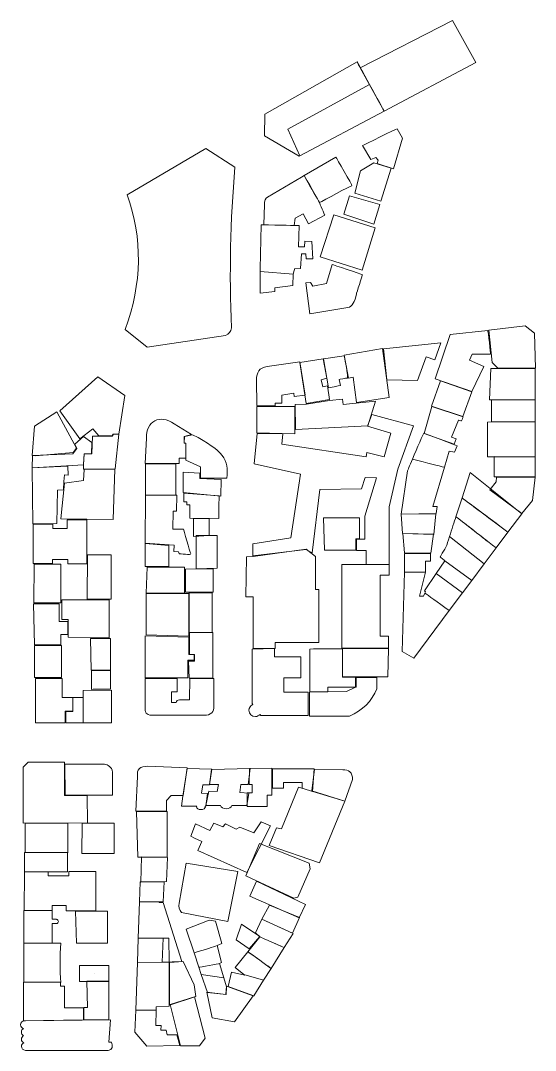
# Model space of a CAD drawing. Header units: inches. Extents: x 13 to 425, y 27 to 366.
# Drawn here: x 255.1 to 424.9, y 26.6 to 366.1 of the extents above; entities that cross this region are included whole.
import ezdxf

# ---------------------------------------------------------------- set-up
doc = ezdxf.new("R2010")
doc.units = ezdxf.units.IN
doc.header["$MEASUREMENT"] = 0
doc.layers.add('BUILDINGS', color=7, linetype='Continuous')

msp = doc.modelspace()

# ---------------------------------------------------------------- linework, layer by layer
at = {"layer": 'BUILDINGS', "color": 250, "lineweight": 13, "true_color": 0x231f20}
for p, q in [((397.57, 366.12), (367.09, 350.59)), ((405.19, 352.29), (397.57, 366.12)), ((367.09, 350.59), (375, 336.28)), ((375, 336.28), (405.19, 352.29)), ((371.61, 319.25), (367.22, 316.58)), ((377.26, 317.43), (371.61, 319.25)), ((367.22, 316.58), (365.32, 309.18)), ((373.86, 306.57), (377.26, 317.43)), ((365.32, 309.18), (373.86, 306.57)), ((363.57, 308.39), (361.65, 302.32)), ((373.58, 305.43), (363.57, 308.39)), ((361.65, 302.32), (371.61, 299.03)), ((371.61, 299.03), (373.58, 305.43)), ((358.36, 302.11), (353.82, 288.21)), ((372.04, 297.82), (358.36, 302.11)), ((367.72, 283.78), (372.04, 297.82)), ((353.82, 288.21), (367.72, 283.78)), ((334.03, 283.43), (334.03, 276.25)), ((344.97, 282.53), (334.03, 283.43)), ((344.86, 278.73), (344.97, 282.53)), ((338.87, 278.04), (344.86, 278.73)), ((334.03, 276.25), (338.87, 276.77)), ((338.87, 276.77), (338.87, 278.04)), ((421.49, 265.49), (409.5, 264.08)), ((424.59, 263.05), (421.49, 265.49)), ((409.5, 264.08), (410.64, 253.38)), ((424.86, 251.54), (424.59, 263.05)), ((393.68, 259.88), (374.8, 257.93)), ((391.65, 254.31), (393.68, 259.88)), ((374.48, 258.01), (361.76, 255.82)), ((361.76, 255.82), (363.19, 248.27)), ((376.59, 241.79), (374.48, 258.01)), ((374.8, 257.93), (375.88, 247.67)), ((385.93, 247.43), (388.83, 255.26)), ((388.83, 255.26), (391.65, 254.31)), ((354.88, 254.55), (347.18, 253.39)), ((347.18, 253.39), (349.24, 239.88)), ((356.04, 248.27), (354.88, 254.55)), ((410.15, 251.43), (409.77, 241.12)), ((424.75, 251.43), (410.15, 251.43)), ((410.64, 253.38), (412.48, 251.54)), ((412.48, 251.54), (424.86, 251.54)), ((424.75, 241.12), (424.75, 251.43)), ((280.51, 248.63), (268.05, 237.48)), ((289.48, 242.45), (280.51, 248.63)), ((354.25, 247.67), (356.04, 248.27)), ((363.19, 248.27), (364.75, 248.59)), ((364.75, 248.59), (365.86, 240.2)), ((354.73, 245.4), (354.25, 247.67)), ((356.28, 245.69), (354.73, 245.4)), ((356.99, 241.23), (356.28, 245.69)), ((375.88, 247.67), (385.93, 247.43)), ((393.54, 247.37), (390.56, 238.95)), ((403.85, 243.67), (393.54, 247.37)), ((287.52, 229.73), (289.48, 242.45)), ((349.24, 239.88), (356.99, 241.23)), ((361.29, 241.31), (356.99, 240.84)), ((361.45, 239.52), (361.29, 241.31)), ((365.86, 240.2), (376.59, 241.79)), ((400.92, 235.53), (403.85, 243.67)), ((409.77, 241.12), (424.75, 241.12)), ((410.37, 241.12), (410.37, 233.85)), ((424.75, 241.01), (410.37, 241.12)), ((332.94, 238.89), (333.02, 230.18)), ((345.47, 238.89), (332.94, 238.89)), ((345.47, 229.86), (345.47, 238.89)), ((349.32, 239.6), (345.62, 239.52)), ((345.62, 239.52), (345.7, 231.29)), ((356.99, 240.84), (349.32, 239.6)), ((372.13, 240.68), (361.45, 239.52)), ((369.55, 232.53), (372.13, 240.68)), ((390.56, 238.95), (400.92, 235.53)), ((424.75, 233.85), (424.75, 241.01)), ((266.98, 237.12), (259.65, 232.41)), ((273.55, 225.16), (266.98, 237.12)), ((268.05, 237.48), (274.66, 228.19)), ((370.95, 236.22), (369.47, 232.37)), ((384.66, 232.45), (370.95, 236.22)), ((259.65, 232.41), (258.94, 222.76)), ((274.66, 228.19), (278.91, 231.55)), ((278.91, 231.55), (280.87, 229.16)), ((345.7, 231.29), (369.55, 232.53)), ((369.47, 232.37), (377.14, 230.1)), ((379.49, 218.18), (384.66, 232.45)), ((424.81, 233.8), (409.07, 233.69)), ((409.07, 233.69), (409.07, 222.24)), ((410.37, 233.85), (424.75, 233.85)), ((424.81, 222.24), (424.81, 233.8)), ((275.8, 229.01), (272.98, 226.48)), ((278.55, 227.05), (275.8, 229.01)), ((278.76, 229.09), (278.55, 223.23)), ((285.3, 229.09), (278.76, 229.09)), ((280.87, 229.16), (285.3, 229.23)), ((285.66, 229.73), (285.3, 229.09)), ((285.3, 229.23), (285.44, 229.73)), ((285.44, 229.73), (287.52, 229.73)), ((287.52, 229.73), (285.66, 229.73)), ((286.23, 218.3), (287.52, 229.73)), ((333.07, 230.02), (332.15, 220)), ((333.02, 230.18), (345.47, 229.86)), ((341.61, 229.86), (333.07, 230.02)), ((341.25, 226.49), (341.61, 229.86)), ((377.14, 230.1), (374.96, 222.27)), ((273.62, 225.01), (272.33, 223.3)), ((272.41, 223.66), (273.55, 225.16)), ((272.98, 226.48), (273.62, 225.01)), ((278.48, 223.23), (278.55, 227.05)), ((369, 222.27), (341.25, 226.49)), ((259.01, 222.69), (258.87, 218.65)), ((258.94, 222.76), (260.04, 222.62)), ((272.33, 223.3), (259.01, 222.69)), ((260.04, 222.62), (272.41, 223.66)), ((276.08, 223.23), (275.8, 219.87)), ((275.87, 219.65), (276.01, 223.23)), ((276.01, 223.23), (278.48, 223.23)), ((278.55, 223.23), (276.08, 223.23)), ((369.31, 223.74), (369, 222.27)), ((374.96, 222.27), (369.31, 223.74)), ((409.07, 222.24), (424.81, 222.24)), ((411.29, 222.35), (411.29, 215.67)), ((424.81, 222.18), (411.29, 222.35)), ((424.81, 215.67), (424.81, 222.18)), ((258.87, 218.65), (275.87, 219.65)), ((270.65, 219.15), (258.87, 218.65)), ((258.87, 218.65), (259.08, 200.18)), ((270.73, 216.19), (270.65, 219.15)), ((275.8, 219.87), (275.8, 218.22)), ((275.8, 218.22), (286.23, 218.3)), ((276.01, 218.08), (275.8, 214.44)), ((286.16, 218.22), (276.01, 218.08)), ((285.59, 201.65), (286.16, 218.22)), ((296.27, 220.01), (296.27, 209.62)), ((306.27, 219.87), (296.27, 220.01)), ((306.27, 209.62), (306.27, 219.87)), ((332.15, 220), (347.34, 216.55)), ((376.67, 205.81), (379.49, 218.18)), ((269.23, 211.4), (269.37, 214.15)), ((269.37, 214.15), (269.51, 216.33)), ((269.51, 216.33), (270.73, 216.19)), ((275.8, 214.44), (269.51, 213.58)), ((314.17, 216.9), (308.74, 217.19)), ((308.74, 217.19), (308.74, 210.47)), ((314.17, 215.12), (314.17, 216.9)), ((321.24, 214.83), (314.17, 215.12)), ((321.1, 209.26), (321.24, 214.83)), ((347.34, 216.55), (344.15, 195.52)), ((367.49, 211.74), (368.68, 215.44)), ((372.45, 215.36), (368.6, 202.75)), ((368.68, 215.44), (372.45, 215.36)), ((411.95, 213.99), (409.88, 211.44)), ((411.29, 215.67), (424.81, 215.67)), ((412, 215.56), (411.95, 213.99)), ((424.81, 215.56), (412, 215.56)), ((423.93, 207.91), (424.81, 215.56)), ((267.05, 200.35), (267.22, 211.33)), ((267.22, 211.33), (269.23, 211.4)), ((269.51, 213.58), (268.37, 201.86)), ((351.27, 190.67), (353.77, 211.54)), ((353.77, 211.54), (367.49, 211.74)), ((409.88, 211.44), (420.36, 203.56)), ((296.27, 209.62), (306.27, 209.62)), ((308.74, 210.47), (321.1, 209.26)), ((420.36, 203.56), (423.93, 207.91)), ((376.59, 186.82), (376.67, 205.81)), ((259.08, 200.18), (267.05, 200.35)), ((268.37, 201.86), (285.59, 201.65)), ((270.44, 201.51), (270.44, 198.68)), ((276.91, 201.51), (270.44, 201.51)), ((276.91, 187.04), (276.91, 201.51)), ((312.06, 201.93), (312.06, 196)), ((317.27, 201.93), (312.06, 201.93)), ((317.27, 196.36), (317.27, 201.93)), ((354.96, 202.2), (355.28, 191.46)), ((366.89, 202.2), (354.96, 202.2)), ((366.89, 195.28), (366.89, 202.2)), ((368.6, 202.75), (368.6, 195.12)), ((391.97, 203.51), (380.58, 203.4)), ((380.58, 203.4), (381.06, 196.95)), ((391.32, 196.67), (391.97, 203.51)), ((265.69, 200.11), (259.22, 200.04)), ((259.22, 200.04), (259.22, 187.11)), ((265.69, 198.68), (265.69, 200.11)), ((270.44, 198.68), (265.69, 198.68)), ((381.06, 196.95), (391.32, 196.67)), ((381.11, 196.95), (381.71, 190.59)), ((391.27, 196.73), (381.11, 196.95)), ((296.2, 193.75), (296.2, 186.07)), ((303.95, 193.04), (296.2, 193.75)), ((312.06, 196), (317.27, 196.36)), ((312.99, 196.36), (312.99, 185.36)), ((319.88, 196.36), (312.99, 196.36)), ((319.88, 185.57), (319.88, 196.36)), ((344.15, 195.52), (331.67, 193.65)), ((331.67, 193.65), (331.67, 189.64)), ((365.62, 191.46), (365.62, 195.28)), ((365.62, 195.28), (366.89, 195.28)), ((368.6, 195.12), (365.86, 195.12)), ((365.86, 195.12), (365.86, 191.38)), ((390.34, 190.49), (391.27, 196.73)), ((303.95, 186.07), (303.95, 193.04)), ((331.67, 189.64), (349.16, 191.7)), ((349.24, 191.86), (331.75, 189.4)), ((349.16, 191.7), (351.27, 190.67)), ((352.3, 189.4), (349.24, 191.86)), ((355.28, 191.46), (365.62, 191.46)), ((365.86, 191.38), (369, 191.38)), ((369, 191.38), (369, 186.82)), ((381.66, 190.43), (381.66, 184.35)), ((390.29, 190.43), (381.66, 190.43)), ((381.71, 190.59), (390.34, 190.49)), ((390.29, 187.83), (390.29, 190.43)), ((259.22, 187.11), (265.62, 187.11)), ((259.51, 186.89), (259.44, 174.14)), ((268.3, 186.89), (259.51, 186.89)), ((265.62, 187.11), (265.62, 188.47)), ((265.62, 188.47), (270.65, 188.47)), ((268.3, 174.14), (268.3, 186.89)), ((270.65, 188.47), (270.65, 187.04)), ((270.65, 187.04), (276.91, 187.04)), ((277.19, 189.93), (276.98, 175.39)), ((284.91, 189.93), (277.19, 189.93)), ((284.91, 175.39), (284.91, 189.93)), ((329.56, 189.32), (329.4, 176.08)), ((331.75, 189.4), (329.56, 189.32)), ((352.3, 179.78), (352.3, 189.4)), ((376.67, 186.82), (361, 186.74)), ((369, 186.82), (376.59, 186.82)), ((376.67, 183.23), (376.67, 186.82)), ((388.61, 184.3), (388.61, 187.83)), ((388.61, 187.83), (390.29, 187.83)), ((395.02, 187.95), (392.13, 183.77)), ((403.89, 181.5), (395.02, 187.95)), ((296.2, 186.07), (303.95, 186.07)), ((296.8, 185.93), (296.45, 177.32)), ((309.09, 185.93), (296.8, 185.93)), ((309.09, 177.32), (309.09, 185.93)), ((318.56, 185.36), (309.45, 185.29)), ((309.45, 185.29), (309.45, 177.61)), ((312.99, 185.36), (319.88, 185.57)), ((318.56, 177.61), (318.56, 185.36)), ((361, 186.74), (361, 159.15)), ((381.66, 184.35), (388.61, 184.3)), ((392.13, 183.77), (400.86, 177.45)), ((373.69, 163.16), (373.69, 183.23)), ((373.69, 183.23), (376.67, 183.23)), ((400.86, 177.45), (403.89, 181.5)), ((296.45, 177.32), (309.09, 177.32)), ((296.45, 177.25), (296.45, 163.57)), ((310.56, 177.25), (296.45, 177.25)), ((309.45, 177.61), (318.56, 177.61)), ((310.56, 163.14), (310.56, 177.25)), ((318.28, 177.46), (310.7, 177.39)), ((310.7, 177.39), (310.7, 164.39)), ((318.28, 164.39), (318.28, 177.46)), ((352.3, 178.51), (352.3, 179.78)), ((353.38, 178.51), (352.3, 178.51)), ((353.38, 172.47), (353.38, 178.51)), ((267.76, 173.86), (259.37, 173.86)), ((259.37, 173.86), (259.65, 160.32)), ((259.44, 174.14), (268.3, 174.14)), ((267.76, 168), (267.76, 173.86)), ((268.65, 175.11), (268.65, 168.64)), ((284.27, 175.11), (268.65, 175.11)), ((276.98, 175.39), (284.91, 175.39)), ((284.27, 162.64), (284.27, 175.11)), ((329.4, 176.08), (331.75, 176.08)), ((331.75, 176.08), (331.75, 159.07)), ((353.38, 161.1), (353.38, 172.47)), ((270.65, 168), (267.76, 168)), ((268.65, 168.64), (270.8, 168.64)), ((270.65, 163.75), (270.65, 168)), ((270.8, 168.64), (270.8, 162.85)), ((268.3, 160.32), (268.3, 163.75)), ((268.3, 163.75), (270.65, 163.75)), ((310.56, 162.78), (296.2, 163.28)), ((296.2, 163.28), (296.2, 149.38)), ((296.45, 163.57), (310.56, 163.14)), ((310.7, 164.39), (318.28, 164.39)), ((310.77, 164.32), (310.77, 157.14)), ((318.49, 164.32), (310.77, 164.32)), ((318.49, 149.31), (318.49, 164.32)), ((376.43, 163.16), (373.69, 163.16)), ((376.43, 159.15), (376.43, 163.16)), ((259.65, 160.32), (268.3, 160.32)), ((259.69, 160.1), (259.65, 149.56)), ((268.58, 160.1), (259.69, 160.1)), ((268.58, 149.56), (268.58, 160.1)), ((270.8, 162.85), (284.27, 162.64)), ((278.12, 162.35), (278.34, 151.99)), ((284.69, 162.35), (278.12, 162.35)), ((284.69, 151.99), (284.69, 162.35)), ((310.56, 157.07), (310.56, 162.78)), ((339.03, 159.07), (339.03, 161.1)), ((339.03, 161.1), (353.38, 161.1)), ((312.27, 157.07), (310.56, 157.07)), ((310.77, 157.14), (312.42, 157.14)), ((312.27, 155.21), (312.27, 157.07)), ((312.42, 157.14), (312.42, 154.89)), ((331.75, 159.07), (339.03, 159.07)), ((351.67, 158.99), (350.48, 158.91)), ((350.48, 158.91), (350.48, 144.8)), ((361.24, 158.99), (351.67, 158.99)), ((361, 159.15), (376.43, 159.15)), ((361.24, 159.07), (361.24, 149.73)), ((376.43, 159.07), (361.24, 159.07)), ((361.24, 149.65), (361.24, 158.99)), ((376.19, 149.73), (376.43, 159.07)), ((310.24, 149.38), (310.24, 155.21)), ((310.24, 155.21), (312.27, 155.21)), ((312.42, 154.89), (310.45, 154.89)), ((310.45, 154.89), (310.7, 149.31)), ((259.65, 149.56), (268.58, 149.56)), ((278.34, 151.99), (284.69, 151.99)), ((278.48, 151.78), (278.48, 145.56)), ((284.77, 151.78), (278.48, 151.78)), ((284.77, 145.63), (284.77, 151.78)), ((361.24, 149.73), (376.19, 149.73)), ((365.7, 149.65), (361.24, 149.65)), ((365.7, 146.31), (365.7, 149.65)), ((268.73, 149.24), (260.04, 149.17)), ((260.04, 149.17), (260.04, 134.56)), ((268.73, 142.88), (268.73, 149.24)), ((296.2, 149.38), (310.24, 149.38)), ((310.7, 149.31), (318.49, 149.31)), ((356.36, 144.8), (356.36, 146.31)), ((356.36, 146.31), (365.7, 146.31)), ((272.26, 142.88), (268.73, 142.88)), ((272.26, 138.42), (272.26, 142.88)), ((272.33, 142.95), (272.33, 138.35)), ((275.66, 142.95), (272.33, 142.95)), ((285.05, 145.35), (275.66, 145.2)), ((275.66, 145.2), (275.66, 134.63)), ((275.66, 134.56), (275.66, 142.95)), ((278.48, 145.56), (278.98, 145.63)), ((278.98, 145.63), (284.77, 145.63)), ((285.05, 134.63), (285.05, 145.35)), ((350.48, 144.8), (356.36, 144.8)), ((269.8, 134.56), (269.8, 138.42)), ((269.8, 138.42), (272.26, 138.42)), ((270.01, 138.35), (269.94, 134.56)), ((272.33, 138.35), (270.01, 138.35)), ((260.04, 134.56), (269.8, 134.56)), ((269.94, 134.56), (275.66, 134.56)), ((275.66, 134.63), (285.05, 134.63)), ((257.56, 121.62), (255.87, 119.93)), ((255.87, 119.93), (255.87, 101.48)), ((269.58, 121.62), (257.56, 121.62)), ((269.58, 110.62), (269.58, 121.62)), ((330.59, 119.51), (330.5, 114.23)), ((337.95, 119.6), (330.59, 119.51)), ((337.95, 110.78), (337.95, 119.6)), ((338.13, 119.42), (338.13, 113.06)), ((351.88, 119.42), (338.13, 119.42)), ((351.34, 111.95), (351.88, 119.42)), ((330.5, 114.23), (331.49, 114.23)), ((331.49, 114.23), (331.49, 111.5)), ((338.13, 113.06), (341.79, 113.06)), ((346.69, 113.33), (341.13, 99.58)), ((341.79, 113.06), (341.79, 114.95)), ((341.79, 114.95), (347.97, 114.95)), ((361.99, 108.77), (346.69, 113.33)), ((347.97, 114.95), (347.97, 113.06)), ((347.97, 113.06), (351.34, 111.95)), ((277.03, 110.62), (269.58, 110.62)), ((277.09, 101.64), (277.03, 110.62)), ((331.49, 111.5), (329.84, 111.5)), ((329.84, 111.5), (329.84, 107.03)), ((336.41, 107.03), (336.41, 110.78)), ((336.41, 110.78), (337.95, 110.78)), ((353.62, 88.47), (361.99, 108.77)), ((293.34, 105.31), (293.72, 90.3)), ((303.45, 105.31), (293.34, 105.31)), ((303.45, 90.3), (303.45, 105.31)), ((329.84, 107.03), (336.41, 107.03)), ((334.4, 101.95), (332.03, 98.29)), ((337.5, 100.57), (334.4, 101.95)), ((255.87, 101.48), (277.09, 101.64)), ((256.61, 101.52), (256.61, 91.77)), ((270.66, 101.52), (256.61, 101.52)), ((270.66, 91.71), (270.66, 101.52)), ((275.34, 101.45), (275.23, 91.48)), ((285.89, 101.45), (275.34, 101.45)), ((285.89, 91.48), (285.89, 101.45)), ((312.73, 101.29), (311.19, 97.21)), ((317.47, 99.04), (312.73, 101.29)), ((318.83, 101.48), (317.47, 99.04)), ((321.74, 100.3), (318.83, 101.48)), ((322.66, 101.29), (321.74, 100.3)), ((326.21, 99.49), (322.66, 101.29)), ((327.38, 100.21), (326.21, 99.49)), ((332.03, 98.29), (327.38, 100.21)), ((329.66, 85.2), (337.5, 100.57)), ((339.42, 99.94), (337.05, 94.11)), ((341.13, 99.58), (339.42, 99.94)), ((311.19, 97.21), (312.46, 96.58)), ((312.46, 96.58), (314.83, 95.47)), ((314.83, 95.47), (313.56, 92.47)), ((256.38, 91.77), (256.38, 85.5)), ((270.55, 91.77), (256.38, 91.77)), ((256.61, 91.77), (270.66, 91.71)), ((270.55, 85.5), (270.55, 91.77)), ((313.56, 92.47), (329.66, 85.2)), ((333.86, 94.84), (329.39, 84.09)), ((350.25, 88.29), (333.86, 94.84)), ((337.05, 94.11), (353.62, 88.47)), ((275.23, 91.48), (285.89, 91.48)), ((293.72, 90.3), (303.45, 90.3)), ((294.98, 90.39), (294.71, 82.01)), ((303.54, 90.19), (294.98, 90.39)), ((303.18, 82.28), (303.54, 90.19)), ((350.61, 86.46), (350.25, 88.29)), ((256.38, 85.44), (256.27, 72.75)), ((256.38, 85.5), (270.55, 85.5)), ((264.11, 85.44), (256.38, 85.44)), ((264.11, 84.09), (264.11, 85.44)), ((270.94, 85.61), (270.94, 84.09)), ((279.91, 85.61), (270.94, 85.61)), ((279.91, 72.64), (279.91, 85.61)), ((346.46, 77.12), (350.61, 86.46)), ((270.94, 84.09), (264.11, 84.09)), ((294.53, 82.19), (294.3, 75.54)), ((302.4, 82.19), (294.53, 82.19)), ((294.71, 82.01), (303.18, 82.28)), ((302.14, 75.6), (302.4, 82.19)), ((329.39, 84.09), (345.15, 76.82)), ((332.85, 82.37), (330.68, 77.45)), ((349.06, 74.63), (332.85, 82.37)), ((294.3, 75.54), (302.14, 75.6)), ((330.68, 77.45), (346.96, 70.25)), ((345.15, 76.82), (346.46, 77.12)), ((256.27, 72.75), (265.51, 72.75)), ((265.51, 72.75), (265.51, 74.32)), ((265.51, 74.32), (270.09, 74.32)), ((270.09, 74.32), (270.09, 72.64)), ((270.09, 72.64), (279.91, 72.64)), ((273.2, 72.47), (273.48, 61.97)), ((283.75, 72.47), (273.2, 72.47)), ((283.75, 61.97), (283.75, 72.47)), ((337.14, 74.45), (334.67, 69.89)), ((347.05, 70.34), (337.14, 74.45)), ((346.96, 70.25), (349.06, 74.63)), ((327.95, 68.17), (326.21, 62.98)), ((333.95, 64.15), (327.95, 68.17)), ((334.67, 69.89), (344.79, 65.26)), ((344.79, 65.26), (347.05, 70.34)), ((273.48, 61.97), (283.75, 61.97)), ((326.21, 62.98), (330.5, 60.07)), ((330.5, 60.07), (333.95, 64.15)), ((274.55, 54.62), (284.15, 54.62)), ((274.55, 49.32), (274.55, 54.62)), ((274.55, 54.62), (274.55, 54.62)), ((284.15, 54.62), (284.15, 49.32)), ((293.6, 55.61), (293.05, 39.86)), ((304.08, 55.66), (293.6, 55.61)), ((304.08, 55.24), (304.08, 55.66)), ((304.08, 41.12), (304.08, 55.24)), ((308.64, 55.87), (304.17, 55.6)), ((304.17, 55.6), (304.17, 41.49)), ((312.28, 48.24), (308.64, 55.87)), ((279.35, 51.97), (279.35, 51.97)), ((322.07, 50.49), (314.67, 51.57)), ((314.67, 51.57), (316.66, 45.68)), ((324.67, 52.32), (323.57, 47.67)), ((329.03, 51.33), (324.67, 52.32)), ((328.65, 51.64), (329.03, 51.33)), ((335.2, 49.72), (328.65, 51.64)), ((268.18, 49.04), (256.04, 49.04)), ((256.04, 49.04), (256.04, 36.34)), ((268.18, 47.8), (268.18, 49.04)), ((269.58, 47.8), (268.18, 47.8)), ((269.58, 40.57), (269.58, 47.8)), ((284.15, 49.32), (274.55, 49.32)), ((276.97, 49.38), (277.14, 40.68)), ((284.15, 49.38), (276.97, 49.38)), ((284.15, 36.61), (284.15, 49.38)), ((312.82, 44.31), (312.28, 48.24)), ((322.93, 47.58), (322.07, 50.49)), ((322.93, 47.76), (322.75, 45.03)), ((322.84, 45.03), (322.93, 47.58)), ((331.76, 44.58), (322.93, 47.76)), ((323.57, 47.67), (331.94, 44.58)), ((331.94, 44.58), (335.2, 49.72)), ((304.17, 41.49), (312.82, 44.31)), ((312.46, 44.22), (304.44, 41.76)), ((315.91, 30.56), (312.46, 44.22)), ((322.75, 45.03), (316.48, 45.78)), ((316.48, 45.78), (318.28, 37.31)), ((316.66, 45.68), (322.84, 45.03)), ((325.67, 36.02), (331.76, 44.58)), ((299.8, 39.81), (299.81, 40.94)), ((299.81, 40.94), (304.08, 41.12)), ((304.44, 41.76), (307.83, 28.1)), ((275.85, 40.57), (269.58, 40.57)), ((275.85, 36.61), (275.85, 40.57)), ((277.14, 40.68), (275.91, 40.68)), ((275.91, 40.68), (275.91, 36.61)), ((293.05, 39.86), (292.79, 32.57)), ((293.05, 39.86), (299.8, 39.81)), ((299.8, 39.81), (293.05, 39.86)), ((299.72, 34.76), (299.8, 39.81)), ((256.04, 36.34), (275.85, 36.61)), ((275.91, 36.61), (284.15, 36.61)), ((301.44, 34.76), (299.72, 34.76)), ((301.35, 33.29), (301.44, 34.76)), ((318.28, 37.31), (325.67, 36.02)), ((292.79, 32.57), (296.72, 27.92)), ((303.09, 33.29), (301.35, 33.29)), ((303.45, 31.66), (303.09, 33.29)), ((306.63, 31.66), (303.45, 31.66)), ((307.63, 28.21), (306.63, 31.66)), ((296.72, 27.92), (307.63, 28.21)), ((307.83, 28.1), (314.11, 28.1)), ((314.11, 28.1), (315.91, 30.56))]:
    msp.add_line(p, q, dxfattribs=at)
for points in [[(366.1, 352.57), (366.1, 352.57), (335.62, 335.21), (335.62, 335.21)], [(366.1, 352.57), (366.02, 352.52), (367.09, 350.59), (367.09, 350.59)], [(370.14, 345.08), (368.04, 348.91), (366.06, 352.54), (366.1, 352.57)], [(367.09, 350.59), (367.09, 350.59), (366.1, 352.57), (366.1, 352.57)], [(366.1, 352.57), (366.1, 352.57), (366.1, 352.57), (366.1, 352.57)], [(343.24, 330.27), (343.24, 330.27), (370.14, 345.08), (370.14, 345.08)], [(343.24, 330.27), (343.24, 330.27), (370.14, 345.08), (370.14, 345.08)], [(370.14, 345.08), (372.49, 340.8), (375, 336.28), (375, 336.28)], [(375, 336.28), (375, 336.28), (347.2, 321.54), (347.2, 321.54)], [(335.62, 335.21), (335.62, 335.21), (335.48, 328.16), (335.48, 328.16)], [(347.2, 321.54), (347.2, 321.54), (343.24, 330.27), (343.24, 330.27)], [(347.2, 321.54), (347.2, 321.54), (343.24, 330.27), (343.24, 330.27)], [(379.22, 330.47), (379.22, 330.47), (368.08, 325.04), (367.79, 324.9)], [(381.01, 327.36), (381.01, 327.36), (379.22, 330.47), (379.22, 330.47)], [(335.48, 328.16), (335.48, 328.16), (346.91, 321.38), (346.91, 321.38)], [(378.11, 317.22), (378.11, 317.22), (381.01, 327.36), (381.01, 327.36)], [(316.13, 323.96), (316.13, 323.96), (290.22, 308.71), (290.22, 308.71)], [(325.77, 317.81), (325.77, 317.81), (316.13, 323.96), (316.13, 323.96)], [(367.79, 324.9), (367.79, 324.9), (370.61, 320.33), (370.61, 320.33)], [(346.91, 321.38), (346.91, 321.38), (347.2, 321.54), (347.2, 321.54)], [(359.09, 321.06), (359.09, 321.06), (348.59, 315.01), (348.59, 315.01)], [(370.61, 320.33), (370.61, 320.33), (372.25, 320.97), (372.25, 320.97)], [(372.25, 320.97), (372.25, 320.97), (373.01, 320.11), (373.01, 320.11)], [(373.01, 320.11), (373.01, 320.11), (372.65, 319.04), (372.65, 319.04)], [(324.6, 264.82), (323.86, 282.65), (324.25, 300.32), (325.77, 317.81)], [(372.65, 319.04), (372.65, 319.04), (378.11, 317.22), (378.11, 317.22)], [(347.69, 314.49), (347.69, 314.49), (336.51, 307.93), (336.51, 307.93)], [(348.59, 315.01), (348.59, 315.01), (347.69, 314.49), (347.69, 314.49)], [(348.59, 315.01), (351.29, 310.3), (352.96, 307.37), (353.69, 306.1)], [(353.69, 306.1), (352.93, 307.4), (351.2, 310.41), (348.59, 315.01)], [(290.22, 308.71), (295.36, 294.28), (295.15, 279.48), (289.59, 264.32)], [(336.51, 307.93), (335.75, 307.48), (335.42, 306.66), (335.53, 305.45)], [(355.4, 301.94), (355.4, 301.94), (353.56, 306.03), (353.69, 306.1)], [(335.53, 305.45), (335.53, 305.45), (335.3, 298.83), (335.3, 298.83)], [(345.67, 300.96), (345.67, 300.96), (348.26, 302.4), (348.26, 302.4)], [(348.26, 302.4), (348.26, 302.4), (349.99, 299.12), (349.99, 299.12)], [(335.3, 298.83), (335.3, 298.83), (334.38, 298.79), (334.38, 298.79)], [(345.32, 298.6), (345.32, 298.6), (345.67, 300.96), (345.67, 300.96)], [(349.99, 299.12), (349.99, 299.12), (355.4, 301.94), (355.4, 301.94)], [(334.38, 298.79), (334.38, 298.79), (334.03, 284.26), (334.03, 284.26)], [(346.93, 298.54), (345.42, 298.57), (341.29, 298.65), (334.38, 298.79)], [(334.38, 298.79), (341.13, 298.67), (345.38, 298.58), (346.93, 298.54)], [(346.93, 298.54), (346.93, 298.6), (345.32, 298.6), (345.32, 298.6)], [(346.7, 291.57), (346.7, 291.57), (346.93, 298.54), (346.93, 298.54)], [(348.84, 293.41), (348.84, 293.41), (348.72, 291.57), (348.72, 291.57)], [(351.08, 293.3), (351.08, 293.3), (348.84, 293.41), (348.84, 293.41)], [(351.43, 287.54), (351.43, 287.54), (351.08, 293.3), (351.08, 293.3)], [(348.72, 291.57), (348.72, 291.57), (346.7, 291.57), (346.7, 291.57)], [(347.34, 284.37), (347.34, 284.37), (347.69, 289.21), (347.69, 289.21)], [(347.69, 289.21), (347.69, 289.21), (349.18, 289.21), (349.18, 289.21)], [(349.18, 289.21), (349.18, 289.21), (349.3, 287.54), (349.3, 287.54)], [(349.3, 287.54), (349.3, 287.54), (351.43, 287.54), (351.43, 287.54)], [(357.86, 285.67), (357.86, 285.67), (356, 279.39), (356, 279.39)], [(367.72, 282.35), (367.58, 282.57), (357.86, 285.67), (357.86, 285.67)], [(334.03, 284.26), (334.03, 284.26), (334.03, 283.43), (334.03, 283.43)], [(334.03, 283.43), (334.03, 283.43), (344.97, 282.53), (344.97, 282.53)], [(344.97, 282.53), (344.98, 282.64), (345.44, 284.26), (345.44, 284.26)], [(345.44, 284.26), (345.44, 284.26), (347.34, 284.37), (347.34, 284.37)], [(365.82, 276.03), (365.82, 276.03), (367.86, 282.14), (367.72, 282.35)], [(350.64, 279.74), (350.64, 279.74), (349.1, 279.67), (349.1, 279.67)], [(349.1, 279.67), (349.1, 279.67), (350.43, 269.38), (350.43, 269.38)], [(351.43, 278.56), (351.43, 278.56), (350.64, 279.74), (350.64, 279.74)], [(356, 279.39), (356, 279.39), (351.43, 278.56), (351.43, 278.56)], [(363, 271.49), (364.45, 271.86), (365.39, 273.37), (365.82, 276.03)], [(350.43, 269.38), (350.43, 269.38), (363, 271.49), (363, 271.49)], [(289.59, 264.32), (289.59, 264.32), (296.79, 258.42), (296.79, 258.42)], [(296.79, 258.42), (296.79, 258.42), (322.7, 262.25), (322.7, 262.25)], [(322.7, 262.25), (323.83, 262.76), (324.46, 263.62), (324.6, 264.82)], [(396.75, 262.67), (396.75, 262.67), (391.81, 248.02), (391.81, 248.02)], [(409.18, 263.97), (409.18, 263.97), (396.75, 262.67), (396.75, 262.67)], [(361.84, 255.58), (361.84, 255.58), (354.96, 254.55), (354.96, 254.55)], [(403.1, 254.2), (403.1, 254.2), (403.96, 256.1), (403.96, 256.1)], [(336.44, 252.04), (333.77, 251.72), (332.86, 250.09), (332.86, 247.67)], [(347.18, 253.55), (347.18, 253.55), (336.44, 252.04), (336.44, 252.04)], [(348.92, 242.58), (348.92, 242.58), (347.18, 253.55), (347.18, 253.55)], [(354.96, 254.55), (354.96, 254.55), (356.6, 245.01), (356.6, 245.01)], [(407.82, 252.03), (407.82, 252.03), (403.1, 254.2), (403.1, 254.2)], [(403.85, 243.78), (403.85, 243.78), (407.82, 252.03), (407.82, 252.03)], [(391.81, 248.02), (391.81, 248.02), (403.85, 243.78), (403.85, 243.78)], [(332.86, 247.67), (332.86, 247.67), (332.94, 239.2), (332.94, 239.2)], [(356.6, 245.01), (356.6, 245.01), (360.29, 245.77), (360.53, 245.77)], [(360.53, 245.77), (360.53, 245.77), (360.13, 247.83), (360.13, 247.83)], [(341.25, 242.58), (341.25, 242.58), (345.23, 243.26), (345.23, 243.26)], [(341.25, 239.96), (341.25, 239.96), (341.25, 242.58), (341.25, 242.58)], [(345.23, 243.26), (345.23, 243.26), (345.31, 242.18), (345.31, 242.18)], [(345.31, 242.18), (345.31, 242.18), (348.92, 242.58), (348.92, 242.58)], [(332.94, 239.2), (332.94, 239.2), (339.03, 239.12), (339.03, 239.12)], [(339.03, 239.12), (339.03, 239.12), (339.03, 239.96), (339.03, 239.96)], [(339.03, 239.96), (339.03, 239.96), (341.25, 239.96), (341.25, 239.96)], [(390.67, 238.9), (390.67, 238.9), (388.17, 230), (388.17, 230)], [(400.98, 235.48), (400.98, 235.48), (390.67, 238.9), (390.67, 238.9)], [(305.7, 233.19), (301.06, 236.52), (296.44, 233.96), (296.59, 228.48)], [(397.24, 228.75), (397.24, 228.75), (399.46, 234.39), (399.46, 234.39)], [(311.49, 229.66), (311.49, 229.66), (305.7, 233.19), (305.7, 233.19)], [(296.59, 228.48), (296.59, 228.48), (296.2, 220.12), (296.2, 220.12)], [(309.02, 229.01), (309.02, 229.01), (311.49, 229.66), (311.49, 229.66)], [(309.02, 226.83), (309.02, 226.83), (309.02, 229.01), (309.02, 229.01)], [(309.09, 228.94), (309.09, 228.94), (309.02, 226.91), (309.02, 226.91)], [(311.77, 229.59), (311.77, 229.59), (309.09, 228.94), (309.09, 228.94)], [(323.13, 215.26), (323.78, 221.4), (322.06, 224.23), (311.77, 229.59)], [(388.06, 230.05), (387.92, 230.09), (385.83, 225.14), (384.29, 221.48)], [(399.02, 225.92), (399.02, 225.92), (388.28, 230), (388.06, 230.05)], [(388.17, 230), (388.17, 230), (398.04, 226.41), (398.04, 226.41)], [(398.7, 228.26), (398.7, 228.26), (397.24, 228.75), (397.24, 228.75)], [(398.04, 226.41), (398.04, 226.41), (398.7, 228.26), (398.7, 228.26)], [(309.02, 226.91), (309.02, 226.91), (309.59, 226.83), (309.59, 226.83)], [(309.59, 226.83), (309.59, 226.83), (309.02, 226.83), (309.02, 226.83)], [(309.59, 226.83), (309.59, 226.83), (309.52, 221.19), (309.52, 221.19)], [(309.59, 221.83), (309.59, 221.83), (309.59, 226.83), (309.59, 226.83)], [(394.88, 218.82), (394.88, 218.82), (396.47, 224.13), (396.47, 224.13)], [(396.47, 224.13), (396.47, 224.13), (398.21, 223.81), (398.21, 223.81)], [(398.21, 223.81), (398.21, 223.81), (399.02, 225.92), (399.02, 225.92)], [(307.42, 220.12), (307.42, 220.12), (307.42, 221.83), (307.42, 221.83)], [(307.42, 221.83), (307.42, 221.83), (309.59, 221.83), (309.59, 221.83)], [(309.52, 221.19), (309.52, 221.19), (314.38, 218.94), (314.38, 218.94)], [(384.29, 221.48), (383.39, 219.32), (382.69, 217.62), (382.69, 217.62)], [(384.29, 221.48), (389.34, 220.21), (392.88, 219.32), (394.88, 218.82)], [(394.88, 218.82), (392.88, 219.32), (389.34, 220.21), (384.29, 221.48)], [(296.2, 220.12), (296.2, 220.12), (307.42, 220.12), (307.42, 220.12)], [(314.38, 218.94), (314.38, 218.94), (314.38, 215.26), (314.38, 215.26)], [(382.69, 217.62), (382.69, 217.62), (380.63, 203.4), (380.63, 203.4)], [(390.99, 205.9), (390.99, 205.9), (394.88, 218.82), (394.88, 218.82)], [(314.38, 215.26), (314.38, 215.26), (323.13, 215.26), (323.13, 215.26)], [(403.37, 217.14), (403.37, 217.14), (400.66, 208.74), (400.66, 208.74)], [(420.36, 203.51), (420.36, 203.51), (403.37, 217.14), (403.37, 217.14)], [(296.27, 209.62), (296.27, 209.62), (296.2, 193.83), (296.2, 193.83)], [(306.56, 209.69), (306.56, 209.69), (296.27, 209.62), (296.27, 209.62)], [(306.49, 204.4), (306.49, 204.4), (306.56, 209.69), (306.56, 209.69)], [(308.95, 210.26), (308.95, 210.26), (308.95, 207.44), (308.95, 207.44)], [(320.53, 209.4), (320.53, 209.4), (308.95, 210.26), (308.95, 210.26)], [(308.95, 207.44), (308.95, 207.44), (309.95, 207.44), (309.95, 207.44)], [(309.95, 207.44), (309.95, 207.44), (309.95, 206.44), (309.95, 206.44)], [(320.45, 201.93), (320.45, 202.15), (320.53, 209.4), (320.53, 209.4)], [(400.66, 208.74), (400.66, 208.74), (398.97, 203.51), (398.97, 203.51)], [(415.81, 197.43), (408.19, 203.12), (403.2, 206.84), (400.66, 208.74)], [(400.66, 208.74), (403.28, 206.8), (408.41, 202.97), (415.81, 197.43)], [(305.27, 198.47), (305.27, 198.47), (305.34, 204.33), (305.34, 204.33)], [(305.34, 204.33), (305.34, 204.33), (306.49, 204.4), (306.49, 204.4)], [(309.95, 206.44), (309.95, 206.44), (310.84, 206.44), (310.84, 206.44)], [(310.84, 206.44), (310.84, 206.44), (310.84, 202.08), (310.84, 202.08)], [(392.51, 205.9), (392.51, 205.9), (390.99, 205.9), (390.99, 205.9)], [(392.08, 203.56), (392.08, 203.56), (392.51, 205.9), (392.51, 205.9)], [(310.84, 202.08), (310.84, 202.08), (320.45, 201.93), (320.45, 201.93)], [(380.63, 203.4), (380.63, 203.4), (392.08, 203.56), (392.08, 203.56)], [(398.66, 202.55), (398.17, 201.08), (397.24, 198.21), (396.54, 196.03)], [(398.97, 203.51), (398.97, 203.51), (398.66, 202.55), (398.66, 202.55)], [(411.92, 192.23), (405.58, 197.16), (401.09, 200.65), (398.66, 202.55)], [(398.66, 202.55), (401.03, 200.72), (405.4, 197.32), (411.92, 192.23)], [(415.81, 197.43), (415.81, 197.43), (420.36, 203.51), (420.36, 203.51)], [(308.81, 198.47), (308.81, 198.47), (305.27, 198.47), (305.27, 198.47)], [(311.2, 190.36), (310.84, 190.93), (308.81, 198.47), (308.81, 198.47)], [(411.92, 192.23), (411.92, 192.23), (415.81, 197.43), (415.81, 197.43)], [(296.2, 193.83), (296.2, 193.83), (305.7, 193.11), (305.7, 193.11)], [(396.54, 196.03), (396.54, 196.03), (407.99, 186.98), (407.99, 186.98)], [(407.99, 186.98), (407.99, 186.98), (396.54, 196.03), (396.54, 196.03)], [(305.7, 193.11), (305.7, 193.11), (305.56, 191.07), (305.56, 191.07)], [(305.56, 191.07), (305.56, 191.07), (307.2, 191), (307.2, 191)], [(307.2, 191), (307.2, 191), (307.34, 190.36), (307.34, 190.36)], [(307.34, 190.36), (307.34, 190.36), (311.56, 189.79), (311.2, 190.36)], [(407.99, 186.98), (407.99, 186.98), (411.92, 192.23), (411.92, 192.23)], [(393.43, 189.29), (393.43, 189.29), (395.12, 188.1), (395.02, 187.95)], [(395.02, 187.95), (395.02, 187.95), (395.07, 188.02), (395.07, 188.02)], [(395.07, 188.02), (395.07, 188.02), (395.06, 188), (395.02, 187.95)], [(395.02, 187.95), (395.02, 187.95), (403.89, 181.5), (403.89, 181.5)], [(403.89, 181.5), (403.89, 181.5), (407.99, 186.98), (407.99, 186.98)], [(381.66, 184.24), (381.66, 184.24), (380.96, 158.14), (380.96, 158.14)], [(388.66, 184.24), (388.66, 184.24), (381.66, 184.24), (381.66, 184.24)], [(386.6, 176.32), (386.6, 176.32), (388.66, 184.24), (388.66, 184.24)], [(392.13, 183.77), (392.13, 183.77), (388.23, 178.11), (388.23, 178.11)], [(400.86, 177.45), (400.86, 177.45), (392.13, 183.77), (392.13, 183.77)], [(388.42, 177.36), (388.42, 177.36), (387.95, 176.32), (387.95, 176.32)], [(388.23, 178.11), (388.23, 178.11), (388.61, 177.78), (388.61, 177.78)], [(388.61, 177.78), (388.61, 177.78), (388.42, 177.36), (388.42, 177.36)], [(396.47, 171.58), (392.3, 174.57), (389.62, 176.49), (388.42, 177.36)], [(388.42, 177.36), (389.63, 176.5), (392.32, 174.58), (396.47, 171.58)], [(396.47, 171.58), (396.47, 171.58), (400.86, 177.45), (400.86, 177.45)], [(387.95, 176.32), (387.95, 176.32), (386.6, 176.32), (386.6, 176.32)], [(384.75, 155.91), (384.75, 155.91), (396.47, 171.58), (396.47, 171.58)], [(331.43, 158.91), (331.43, 158.91), (338.79, 159.07), (338.79, 159.07)], [(331.43, 140.98), (331.43, 140.98), (331.43, 158.91), (331.43, 158.91)], [(338.79, 159.07), (338.79, 159.07), (338.79, 156.33), (338.79, 156.33)], [(338.79, 156.33), (338.79, 156.33), (347.5, 156.33), (347.5, 156.33)], [(347.5, 156.33), (347.5, 156.33), (347.5, 149.37), (347.5, 149.37)], [(380.96, 158.14), (380.96, 158.14), (384.75, 155.91), (384.75, 155.91)], [(365.54, 149.57), (365.54, 149.57), (365.54, 146.39), (365.54, 146.39)], [(372.61, 149.57), (372.61, 149.57), (365.54, 149.57), (365.54, 149.57)], [(372.61, 145.83), (372.61, 145.83), (372.61, 149.57), (372.61, 149.57)], [(306.7, 149.17), (306.7, 149.17), (296.13, 149.17), (296.13, 149.17)], [(296.13, 149.17), (296.13, 149.17), (296.13, 139.13), (296.13, 139.13)], [(306.7, 144.78), (306.7, 144.78), (306.7, 149.17), (306.7, 149.17)], [(310.84, 149.24), (310.84, 149.24), (310.77, 142.17), (310.77, 142.17)], [(318.85, 149.24), (318.85, 149.24), (310.84, 149.24), (310.84, 149.24)], [(318.85, 140.2), (318.85, 140.2), (318.85, 149.24), (318.85, 149.24)], [(347.5, 149.37), (347.5, 149.37), (341.93, 149.37), (341.93, 149.37)], [(341.93, 149.37), (341.93, 149.37), (341.93, 144.72), (341.93, 144.72)], [(365.54, 146.39), (365.54, 146.39), (362.56, 144.88), (362.56, 144.88)], [(304.81, 141.31), (304.81, 141.31), (304.81, 144.78), (304.81, 144.78)], [(304.81, 144.78), (304.81, 144.78), (306.7, 144.78), (306.7, 144.78)], [(341.93, 144.72), (341.93, 144.72), (349.95, 144.72), (349.95, 144.72)], [(349.95, 144.72), (349.95, 144.72), (349.95, 136.97), (349.95, 136.97)], [(362.56, 144.88), (362.56, 144.88), (350.32, 144.64), (350.32, 144.64)], [(350.32, 144.64), (350.32, 144.64), (350.32, 136.81), (350.32, 136.81)], [(363.59, 136.81), (367.83, 138.66), (370.84, 141.67), (372.61, 145.83)], [(306.41, 141.31), (306.41, 141.31), (304.81, 141.31), (304.81, 141.31)], [(307.49, 142.17), (306.79, 142.1), (306.43, 141.82), (306.41, 141.31)], [(310.77, 142.17), (310.77, 142.17), (307.49, 142.17), (307.49, 142.17)], [(315.6, 137.1), (317.85, 137.05), (318.93, 138.09), (318.85, 140.2)], [(331.67, 140.65), (331.67, 140.65), (331.43, 140.98), (331.43, 140.98)], [(296.13, 139.13), (296.14, 137.66), (297.03, 136.98), (298.81, 137.1)], [(298.81, 137.1), (298.81, 137.1), (315.6, 137.1), (315.6, 137.1)], [(334.34, 136.97), (334.34, 136.97), (334.05, 137.36), (334.05, 137.36)], [(349.95, 136.97), (349.95, 136.97), (334.34, 136.97), (334.34, 136.97)], [(350.32, 136.81), (350.32, 136.81), (363.59, 136.81), (363.59, 136.81)], [(282.79, 120.9), (282.79, 120.9), (269.7, 120.9), (269.7, 120.9)], [(269.7, 120.9), (269.7, 120.9), (269.75, 110.73), (269.75, 110.73)], [(285.38, 118.3), (285.21, 120.16), (283.79, 120.73), (282.79, 120.9)], [(296.99, 120.24), (294.45, 120.34), (293.33, 119.22), (293.63, 116.87)], [(310, 119.7), (310, 119.7), (296.99, 120.24), (296.99, 120.24)], [(308.55, 110.42), (308.55, 110.42), (310, 119.51), (310, 119.51)], [(308.64, 110.6), (308.64, 110.6), (310, 119.7), (310, 119.7)], [(310, 119.51), (310, 119.51), (318.1, 119.33), (318.1, 119.33)], [(318.1, 119.33), (318.1, 119.33), (317.38, 114.14), (317.38, 114.14)], [(317.38, 114.23), (317.38, 114.23), (318.01, 119.24), (318.01, 119.24)], [(318.01, 119.24), (318.01, 119.24), (330.77, 119.51), (330.77, 119.51)], [(330.77, 119.51), (330.77, 119.51), (330.11, 114.23), (330.11, 114.23)], [(351.97, 119.33), (351.97, 119.33), (351.16, 112.13), (351.16, 112.13)], [(361.36, 119.06), (361.36, 119.06), (351.97, 119.33), (351.97, 119.33)], [(364.54, 115.88), (364.64, 118.14), (363.19, 119.28), (361.36, 119.06)], [(285.38, 110.73), (285.38, 110.73), (285.38, 118.3), (285.38, 118.3)], [(293.63, 116.87), (293.63, 116.87), (293.06, 105.49), (293.06, 105.49)], [(361.99, 108.77), (361.99, 108.77), (364.54, 115.88), (364.54, 115.88)], [(315.18, 114.13), (315.18, 114.13), (314.76, 111.42), (314.76, 111.42)], [(317.38, 114.14), (317.38, 114.14), (315.18, 114.13), (315.18, 114.13)], [(320.29, 114.23), (320.29, 114.23), (317.38, 114.23), (317.38, 114.23)], [(319.93, 111.95), (319.93, 111.95), (320.29, 114.23), (320.29, 114.23)], [(327.68, 114.23), (327.68, 114.23), (327.4, 111.59), (327.4, 111.59)], [(330.11, 114.23), (330.11, 114.23), (327.68, 114.23), (327.68, 114.23)], [(351.16, 112.13), (351.16, 112.13), (361.99, 108.77), (361.99, 108.77)], [(269.75, 110.73), (269.75, 110.73), (285.38, 110.73), (285.38, 110.73)], [(303.18, 108.95), (303.18, 108.95), (304.71, 110.6), (304.71, 110.6)], [(303.18, 105.49), (303.18, 105.49), (303.18, 108.95), (303.18, 108.95)], [(304.71, 110.6), (304.71, 110.6), (308.64, 110.6), (308.64, 110.6)], [(308.19, 107.12), (308.19, 107.12), (308.55, 110.42), (308.55, 110.42)], [(314.76, 111.42), (314.76, 111.42), (316.75, 111.23), (316.75, 111.23)], [(316.21, 107.32), (316.21, 107.32), (317.11, 112.04), (317.11, 112.04)], [(316.75, 111.23), (316.75, 111.23), (316.21, 107.12), (316.21, 107.12)], [(317.11, 112.04), (317.11, 112.04), (319.93, 111.95), (319.93, 111.95)], [(327.4, 111.59), (327.4, 111.59), (330.32, 111.41), (330.32, 111.41)], [(330.32, 111.41), (330.32, 111.41), (329.66, 107.32), (329.66, 107.32)], [(293.06, 105.49), (293.06, 105.49), (303.18, 105.49), (303.18, 105.49)], [(313.15, 107.12), (313.15, 107.12), (308.19, 107.12), (308.19, 107.12)], [(316.21, 107.12), (316.21, 107.12), (315.94, 107.12), (315.94, 107.12)], [(320.96, 107.32), (320.96, 107.32), (316.21, 107.32), (316.21, 107.32)], [(329.66, 107.32), (329.66, 107.32), (324.73, 107.32), (324.73, 107.32)], [(309.73, 88.29), (309.73, 88.29), (307.36, 75.17), (307.36, 75.17)], [(326.75, 85.56), (326.75, 85.56), (309.73, 88.29), (309.73, 88.29)], [(323.39, 69.08), (323.39, 69.08), (326.75, 85.56), (326.75, 85.56)], [(293.88, 63.53), (293.88, 63.53), (294.3, 75.54), (294.3, 75.54)], [(294.3, 75.54), (294.3, 75.54), (300.72, 75.6), (300.72, 75.6)], [(300.72, 75.6), (300.72, 75.58), (300.75, 75.48), (300.8, 75.29)], [(300.8, 75.29), (300.8, 75.29), (302.09, 75.35), (302.09, 75.35)], [(302.09, 75.35), (302.09, 75.35), (308.28, 55.87), (308.28, 55.87)], [(307.36, 75.17), (307.17, 73.9), (307.42, 72.84), (308.1, 71.99)], [(256.15, 61.97), (256.15, 61.97), (256.15, 72.75), (256.15, 72.75)], [(256.15, 72.75), (256.15, 72.75), (265.46, 72.75), (265.46, 72.75)], [(265.46, 72.75), (265.46, 72.75), (265.46, 69.81), (265.46, 69.81)], [(308.1, 71.99), (308.1, 71.99), (323.39, 69.08), (323.39, 69.08)], [(265.46, 69.81), (265.46, 69.81), (266.93, 69.81), (266.93, 69.81)], [(266.93, 68.4), (266.93, 68.4), (265.46, 68.4), (265.46, 68.4)], [(265.46, 68.4), (265.46, 68.4), (265.46, 61.97), (265.46, 61.97)], [(266.93, 69.81), (266.93, 69.81), (266.93, 69.75), (266.93, 69.75)], [(317.29, 69.53), (317.29, 69.53), (309.64, 66.52), (309.64, 66.52)], [(319.39, 69.17), (319.39, 69.17), (317.29, 69.53), (317.29, 69.53)], [(321.47, 61.78), (321.47, 61.78), (319.39, 69.17), (319.39, 69.17)], [(334.67, 69.8), (334.67, 69.8), (332.58, 65.35), (332.58, 65.35)], [(344.97, 65.17), (344.97, 65.17), (334.67, 69.8), (334.67, 69.8)], [(309.64, 66.52), (309.64, 66.52), (312.27, 58.72), (312.27, 58.72)], [(332.58, 65.35), (332.58, 65.35), (334, 64.01), (334, 64.01)], [(341.99, 60.46), (341.99, 60.46), (344.97, 65.17), (344.97, 65.17)], [(265.46, 61.97), (265.46, 61.97), (256.15, 61.97), (256.15, 61.97)], [(268.39, 61.97), (268.39, 61.97), (256.15, 61.97), (256.15, 61.97)], [(256.15, 61.97), (256.15, 61.97), (256.15, 49.04), (256.15, 49.04)], [(268.39, 48.92), (267.96, 53.22), (267.96, 57.57), (268.39, 61.97)], [(293.88, 63.53), (293.88, 63.53), (293.6, 55.61), (293.6, 55.61)], [(303.99, 63.61), (303.99, 63.52), (293.88, 63.53), (293.88, 63.53)], [(302.08, 63.56), (299.14, 63.53), (293.88, 63.53), (293.88, 63.53)], [(301.8, 55.69), (301.8, 55.69), (302.08, 63.56), (302.08, 63.56)], [(304.08, 55.66), (304.08, 55.66), (303.99, 63.61), (303.99, 63.61)], [(312.27, 58.72), (316.05, 59.88), (318.62, 60.68), (319.93, 61.15)], [(319.93, 61.15), (318.64, 60.67), (316.09, 59.88), (312.27, 58.72)], [(319.93, 61.15), (319.93, 61.15), (321.47, 61.78), (321.47, 61.78)], [(319.93, 61.14), (319.93, 61.15), (319.93, 61.15), (319.93, 61.15)], [(319.93, 61.15), (319.93, 61.14), (319.93, 61.14), (319.93, 61.14)], [(321.38, 55.51), (321.38, 55.51), (319.93, 61.15), (319.93, 61.15)], [(319.93, 61.14), (319.93, 61.14), (319.93, 61.14), (319.93, 61.14)], [(334, 64.01), (334, 64.01), (330.07, 59.12), (330.07, 59.12)], [(334, 64.01), (338.01, 62.23), (340.65, 61.06), (341.99, 60.46)], [(341.99, 60.46), (340.62, 61.06), (337.92, 62.25), (334, 64.01)], [(312.27, 58.72), (312.27, 58.72), (313.86, 53.98), (313.86, 53.98)], [(330.07, 59.12), (330.07, 59.12), (325.85, 53.88), (325.85, 53.88)], [(330.07, 59.12), (334.06, 56.24), (336.63, 54.39), (337.67, 53.63)], [(337.67, 53.63), (336.64, 54.36), (334.13, 56.17), (330.07, 59.12)], [(337.67, 53.63), (337.67, 53.63), (341.99, 60.46), (341.99, 60.46)], [(293.6, 55.61), (293.6, 55.61), (304.08, 55.66), (304.08, 55.66)], [(308.28, 55.87), (308.28, 55.87), (301.8, 55.69), (301.8, 55.69)], [(313.86, 53.98), (313.86, 53.98), (320.67, 55.17), (320.65, 55.24)], [(320.65, 55.24), (320.67, 55.17), (313.86, 53.98), (313.86, 53.98)], [(320.65, 55.24), (320.65, 55.24), (321.38, 55.51), (321.38, 55.51)], [(322.07, 50.49), (322.07, 50.49), (320.65, 55.24), (320.65, 55.24)], [(313.86, 53.98), (313.86, 53.98), (314.67, 51.57), (314.67, 51.57)], [(314.67, 51.57), (314.67, 51.57), (322.07, 50.49), (322.07, 50.49)], [(325.85, 53.88), (325.85, 53.88), (328.65, 51.64), (328.65, 51.64)], [(328.65, 51.64), (328.65, 51.64), (335.2, 49.72), (335.2, 49.72)], [(335.2, 49.72), (335.2, 49.72), (337.67, 53.63), (337.67, 53.63)], [(256.15, 49.04), (256.15, 49.04), (268.39, 48.92), (268.39, 48.92)], [(256.73, 36.29), (256.73, 36.29), (284.77, 36.61), (284.77, 36.61)], [(284.77, 36.61), (284.77, 36.61), (284.2, 29.34), (284.2, 29.34)], [(255.35, 30.26), (255.35, 30.77), (255.64, 31.21), (256.07, 31.42)], [(256.09, 29.09), (255.65, 29.29), (255.35, 29.74), (255.35, 30.26)], [(285.06, 29.34), (285.55, 28.2), (285.36, 26.65), (283.98, 26.57)], [(284.2, 29.34), (284.2, 29.34), (285.06, 29.34), (285.06, 29.34)], [(283.98, 26.57), (283.98, 26.57), (256.7, 26.57), (256.7, 26.57)]]:
    msp.add_open_spline(points, degree=3, dxfattribs=at)
for points, knots in [([(353.69, 306.1), (354.87, 306.74), (363.89, 311.67), (364.27, 311.67), (364.68, 311.67), (359.09, 321.06), (359.09, 321.06)], [2, 2, 2, 2, 3, 3, 3, 4, 4, 4, 4]), ([(403.96, 256.1), (403.96, 256.1), (409.88, 256.21), (410.04, 256.1), (410.2, 256), (409.18, 263.97), (409.18, 263.97)], [6, 6, 6, 6, 7, 7, 7, 8, 8, 8, 8]), ([(360.13, 247.83), (360.13, 247.83), (362.48, 248.27), (362.87, 248.27), (363.27, 248.27), (361.84, 255.58), (361.84, 255.58)], [4, 4, 4, 4, 5, 5, 5, 6, 6, 6, 6]), ([(399.46, 234.39), (399.46, 234.39), (400.33, 234.13), (400.49, 234.17), (400.66, 234.22), (400.98, 235.48), (400.98, 235.48)], [5, 5, 5, 5, 6, 6, 6, 7, 7, 7, 7]), ([(396.54, 196.03), (396.03, 194.47), (395.66, 193.27), (395.66, 193.2), (395.66, 192.98), (393.43, 189.29), (393.43, 189.29)], [0, 0, 0, 0, 1, 1, 1, 2, 2, 2, 2]), ([(334.05, 137.36), (333.67, 136.92), (333.11, 136.65), (332.49, 136.65), (331.34, 136.65), (330.4, 137.58), (330.4, 138.74), (330.4, 139.6), (330.92, 140.34), (331.67, 140.65)], [10, 10, 10, 10, 11, 11, 11, 12, 12, 12, 13, 13, 13, 13]), ([(315.94, 107.12), (315.98, 107.04), (316, 106.95), (316, 106.86), (316, 106.35), (315.35, 105.95), (314.55, 105.95), (313.74, 105.95), (313.09, 106.35), (313.09, 106.86), (313.09, 106.95), (313.11, 107.04), (313.15, 107.12)], [7, 7, 7, 7, 8, 8, 8, 9, 9, 9, 10, 10, 10, 11, 11, 11, 11]), ([(324.73, 107.32), (324.56, 106.69), (323.78, 106.22), (322.84, 106.22), (321.91, 106.22), (321.13, 106.69), (320.96, 107.32)], [7, 7, 7, 7, 8, 8, 8, 9, 9, 9, 9]), ([(266.93, 69.75), (267.28, 69.73), (267.55, 69.43), (267.55, 69.08), (267.55, 68.72), (267.28, 68.42), (266.93, 68.4)], [0, 0, 0, 0, 1, 1, 1, 2, 2, 2, 2]), ([(256.08, 33.78), (255.5, 33.91), (255.07, 34.43), (255.07, 35.05), (255.07, 35.76), (255.65, 36.34), (256.37, 36.34), (256.49, 36.34), (256.61, 36.33), (256.73, 36.29)], [3, 3, 3, 3, 4, 4, 4, 5, 5, 5, 6, 6, 6, 6]), ([(256.07, 31.42), (255.63, 31.63), (255.32, 32.08), (255.32, 32.6), (255.32, 33.12), (255.63, 33.58), (256.08, 33.78)], [1, 1, 1, 1, 2, 2, 2, 3, 3, 3, 3]), ([(256.7, 26.57), (255.95, 26.63), (255.37, 27.21), (255.37, 27.92), (255.37, 28.43), (255.66, 28.87), (256.09, 29.09)], [11, 11, 11, 11, 12, 12, 12, 13, 13, 13, 13])]:
    msp.add_open_spline(points, degree=3, knots=knots, dxfattribs=at)

doc.saveas('drawing.dxf')
